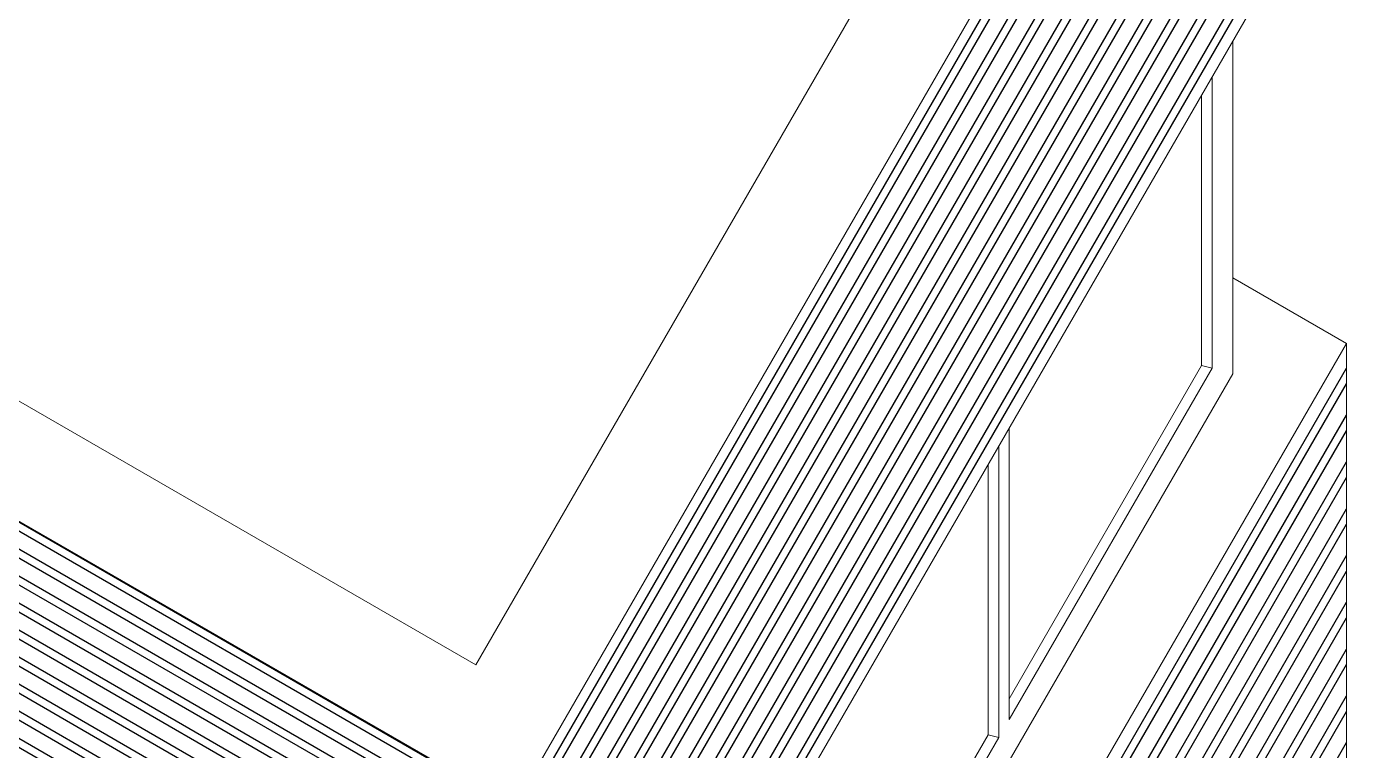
# Model space of a CAD drawing. Header units: millimetres. Extents: x -5631142 to 2070393, y -1055389 to 7396217.
# Drawn here: x 27095 to 30266, y 9624 to 11365 of the extents above; entities that cross this region are included whole.
import ezdxf

# ---------------------------------------------------------------- set-up
doc = ezdxf.new("R2010")
doc.units = ezdxf.units.MM
doc.header["$MEASUREMENT"] = 0
doc.layers.add('Helper', color=7, linetype='Continuous')
doc.layers.add('Medium', color=4, linetype='Continuous', lineweight=20)
doc.layers.add('Thin', color=3, linetype='Continuous', lineweight=9)

msp = doc.modelspace()

# ---------------------------------------------------------------- hatches: boundary and pattern name
at = {"layer": 'Helper'}
h = msp.add_hatch(dxfattribs=at)
h.set_pattern_fill('ANSI32', color=251, scale=150, angle=15)
h.set_pattern_definition([(60, (2809.93, 0), (-48.71393, 28.125), []), (60, (2835.54, 6.863), (-48.71393, 28.125), [])])
h.paths.add_polyline_path([(28266.1, 9488.8), (28266.1, 5988.8), (30266.1, 9452.9), (30266.1, 10602.9), (28466.1, 7485.2), (28466.1, 8685.2), (30266.1, 11802.9), (30266.1, 12952.9)])
h = msp.add_hatch(dxfattribs=at)
h.set_pattern_fill('ANSI32', color=251, scale=150, angle=105)
h.set_pattern_definition([(150, (2809.93, 0), (-28.125, -48.71393), []), (150, (2803.065, 25.613), (-28.125, -48.71393), [])])
h.paths.add_polyline_path([(25286.9, 11208.8), (25286.9, 10508.8), (23069.9, 11788.8), (23069.9, 8988.8), (28266.1, 5988.8), (28266.1, 9488.8)])
h.paths.add_polyline_path([(25183.2, 8918.7), (24403.7, 9368.7), (24403.7, 10568.7), (25183.2, 10118.7)], flags=16)

# ---------------------------------------------------------------- linework, layer by layer
at = {"layer": 'Medium'}
for p, q in [((30266.1, 10602.9), (30266.1, 9452.9)), ((29917.9, 10549.8), (29942.9, 10543.1)), ((29455.4, 9698.7), (29455.4, 10398.7)), ((29430.4, 9655.4), (29430.4, 10355.4)), ((29405.4, 9662.1), (29430.4, 9655.4))]:
    msp.add_line(p, q, dxfattribs=at)
for points in [[(27286.9, 14672.9), (30266.1, 12952.9), (28266.1, 9488.8), (25286.9, 11208.8)], [(27161.9, 14456.4), (29924.6, 12861.4), (28174.6, 9830.3), (25411.9, 11425.3)], [(30266.1, 11802.9), (28466.1, 8685.2), (28466.1, 7485.2), (30266.1, 10602.9)], [(28466.1, 7885.2), (29992.9, 10529.7), (29992.9, 11329.7)], [(29455.4, 9698.7), (29942.9, 10543.1), (29942.9, 11243.1)], [(30266.1, 10602.9), (29992.9, 10760.6)], [(28867.9, 8681.1), (29430.4, 9655.4)]]:
    msp.add_lwpolyline(points, dxfattribs=at)
at = {"layer": 'Thin'}
msp.add_line((29405.4, 9662.1), (29405.4, 10312.1), dxfattribs=at)
for points in [[(29455.4, 9748.7), (29917.9, 10549.8), (29917.9, 11199.8)], [(28867.9, 8731.1), (29405.4, 9662.1)]]:
    msp.add_lwpolyline(points, dxfattribs=at)

doc.saveas('drawing.dxf')
